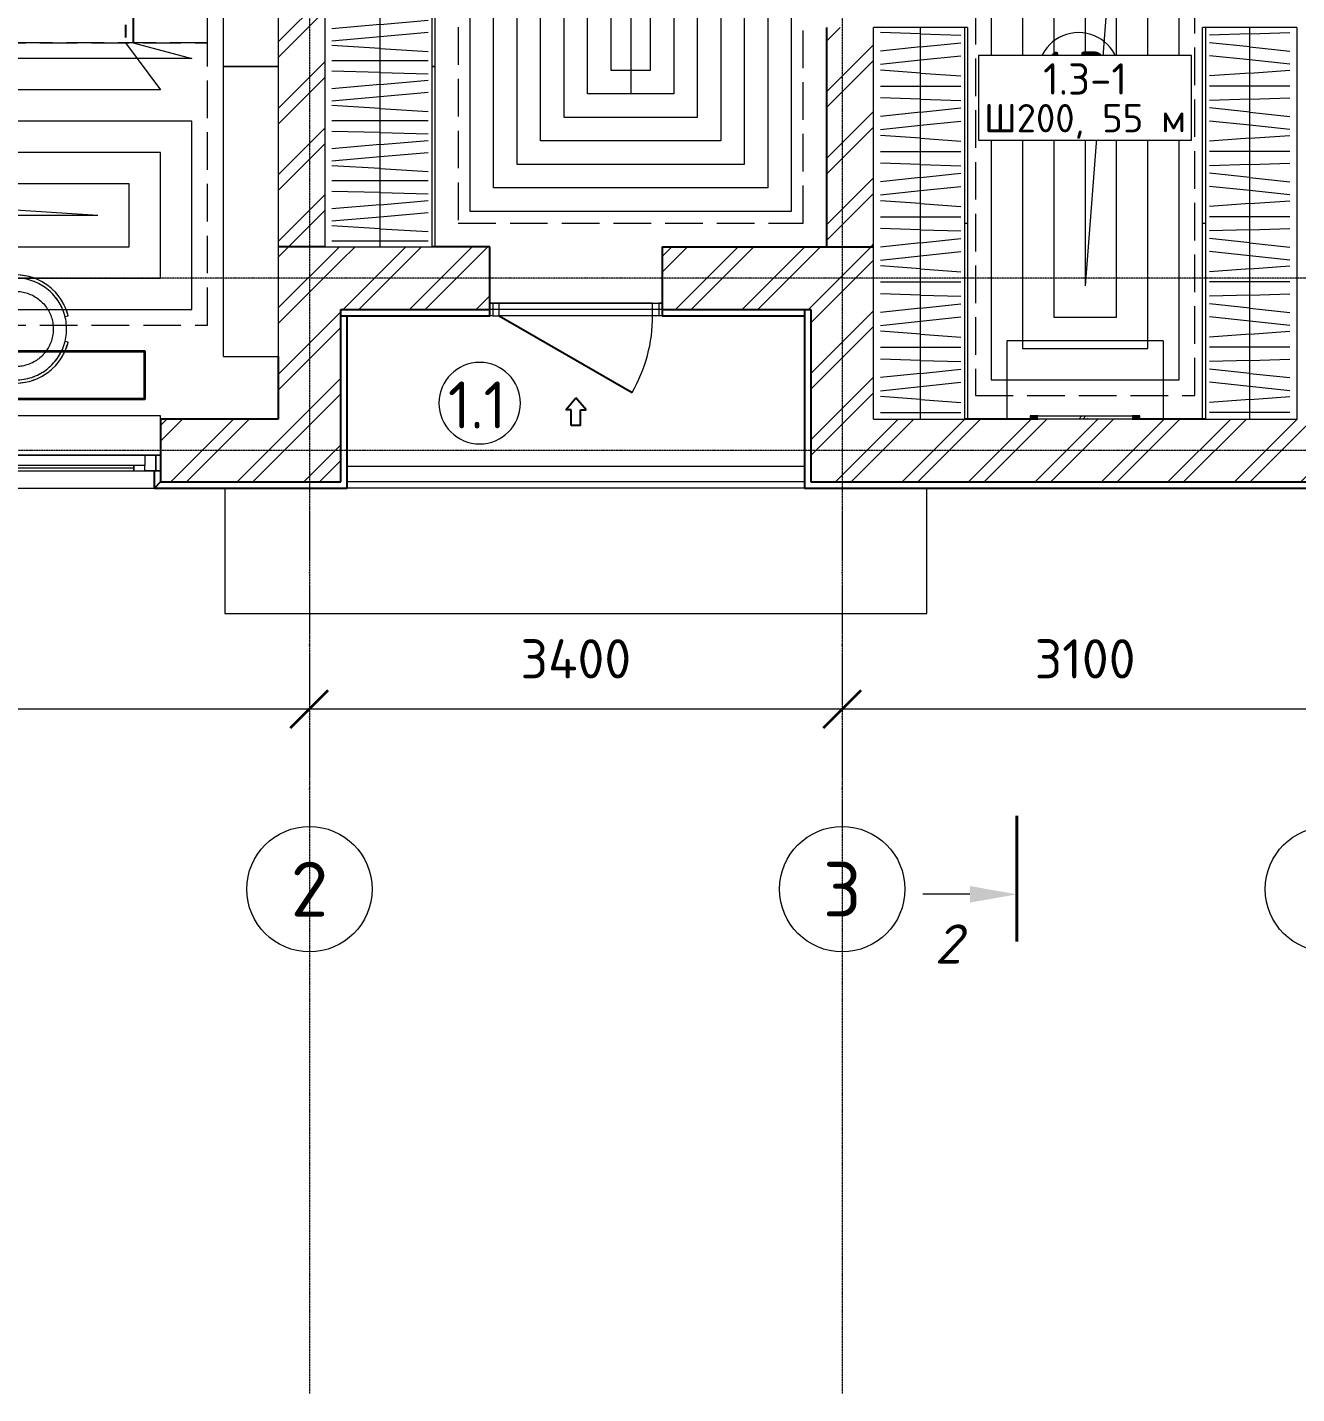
# Model space of a CAD drawing. Header units: millimetres. Extents: x -5016 to 22834, y -6019 to 18943.
# Drawn here: x 4299 to 12400, y -6019 to 2700 of the extents above; entities that cross this region are included whole.
import ezdxf
from ezdxf.enums import TextEntityAlignment as Align

# ---------------------------------------------------------------- set-up
doc = ezdxf.new("R2010")
doc.units = ezdxf.units.MM
for name, pattern in [('ОВ_ПУНКТ', [160, 80, -80]), ('ОВ_ШП', [460, 300, -80, 0, -80]), ('ОВ_ШТРИХ', [330, 240, -90]), ('Осевая 12-2-2', [16, 12, -2, 0, -2]), ('Пунктир 2-1_5', [3.5, 2, -1.5])]:
    doc.linetypes.add(name, pattern=pattern)
for name, color, linetype, lineweight in [('A-AREA-IDEN', 8, 'Continuous', 13), ('A-DETL-GENF', 9, 'Continuous', 13), ('A-DOOR', 8, 'Continuous', 13), ('A-FLOR', 9, 'Continuous', 13), ('A-GLAZ', 8, 'Continuous', 13), ('A-WALL', 8, 'Continuous', 13), ('A-WALL-PATT', 8, 'Continuous', 13), ('G-ANNO-SYMB', 8, 'Continuous', 13), ('I-FURN', 9, 'Continuous', 13), ('S-GRID', 8, 'Continuous', 13), ('АР_подложка', 8, 'Continuous', 13), ('ОВ_марки', 7, 'Continuous', 18), ('ОВ_приборы', 7, 'Continuous', 35), ('ОВ_размеры', 7, 'Continuous', 13), ('ОВ_Т11', 6, 'Continuous', 35), ('ОВ_Т21', 4, 'Continuous', 35), ('ОВ_ТП', 1, 'Continuous', 13)]:
    doc.layers.add(name, color=color, linetype=linetype, lineweight=lineweight)
doc.styles.add('GOST', font='isocpeur.ttf', dxfattribs={"width": 0.9})
doc.styles.add('GOST Common', font='GOST_Common.ttf', dxfattribs={"height": 300})
doc.styles.add('ISOCPEUR_I', font='isocpeui.ttf', dxfattribs={"height": 250})
pattern_1 = [(45, (0, 0), (-212.132, 212.132), []), (45, (0, 100), (-212.132, 212.132), [])]

# ---------------------------------------------------------------- blocks, each defined once
blk = doc.blocks.new('INT 18 Шкаф - INT 18 Шкаф-1563510-Этаж 1 - Планировка')
at = {"layer": 'A-DETL-GENF'}
for p, q in [((-1111.7, 307), (-1111.7, -307)), ((-1035, 0), (-1016.2, 307)), ((-985.3, 307), (-958.3, 0)), ((-881.7, 0), (-908.7, 307)), ((-805, 0), (-797.1, 307)), ((-728.3, 307), (-728.3, -307)), ((-651.7, 0), (-632.8, 307)), ((-602, 307), (-575, 0)), ((-498.3, 0), (-525.3, 307)), ((-421.7, 0), (-413.8, 307)), ((-345, 307), (-345, -307)), ((-268.3, 0), (-249.5, 307)), ((-218.7, 307), (-191.7, 0)), ((-115, 0), (-142, 307)), ((-38.3, 0), (-30.5, 307)), ((38.3, 307), (38.3, -307)), ((115, 0), (133.8, 307)), ((164.7, 307), (191.7, 0)), ((268.3, 0), (241.3, 307)), ((345, 0), (352.9, 307)), ((421.7, 307), (421.7, -307)), ((498.3, 0), (517.2, 307)), ((548, 307), (575, 0)), ((651.7, 0), (624.7, 307)), ((728.3, 0), (736.2, 307)), ((805, 307), (805, -307)), ((881.7, 0), (900.5, 307)), ((931.3, 307), (958.3, 0)), ((1035, 0), (1008, 307)), ((1111.7, 0), (1119.5, 307)), ((-1150, 0), (-766.7, 0)), ((-1035, 0), (-1053.8, -307)), ((-958.3, 0), (-931.3, -307)), ((-881.7, 0), (-854.7, -307)), ((-805, 0), (-812.9, -307)), ((-766.7, 0), (-383.3, 0)), ((-651.7, 0), (-670.5, -307)), ((-575, 0), (-548, -307)), ((-498.3, 0), (-471.3, -307)), ((-421.7, 0), (-429.5, -307)), ((-383.3, 0), (0, 0)), ((-268.3, 0), (-287.2, -307)), ((-191.7, 0), (-164.7, -307)), ((-115, 0), (-88, -307)), ((-38.3, 0), (-46.2, -307)), ((0, 0), (383.3, 0)), ((115, 0), (96.2, -307)), ((191.7, 0), (218.7, -307)), ((268.3, 0), (295.3, -307)), ((345, 0), (337.1, -307)), ((383.3, 0), (766.7, 0)), ((498.3, 0), (479.5, -307)), ((575, 0), (602, -307)), ((651.7, 0), (678.7, -307)), ((728.3, 0), (720.5, -307)), ((766.7, 0), (1150, 0)), ((881.7, 0), (862.8, -307)), ((958.3, 0), (985.3, -307)), ((1035, 0), (1062, -307)), ((1111.7, 0), (1103.8, -307))]:
    blk.add_line(p, q, dxfattribs=at)
at = {"layer": 'I-FURN'}
for p, q in [((-1150, 350), (1150, 350)), ((-1150, 350), (-1150, -330)), ((1150, -330), (1150, 350)), ((1150, -330), (-1150, -330)), ((-1148.5, -332), (-0.8, -332)), ((-1148.5, -332), (-1148.5, -350)), ((-0.8, -350), (-0.8, -332)), ((0.8, -332), (1148.5, -332)), ((0.8, -332), (0.8, -350)), ((1148.5, -350), (1148.5, -332)), ((-0.8, -350), (-1148.5, -350)), ((1148.5, -350), (0.8, -350))]:
    blk.add_line(p, q, dxfattribs=at)
blk = doc.blocks.new('INT 18 Шкаф - INT 18 Шкаф-1563600-Этаж 1 - Планировка')
at = {"layer": 'A-DETL-GENF'}
for p, q in [((-1208.3, 307), (-1208.3, -207)), ((-1125, 50), (-1106.2, 307)), ((-1068.7, 307), (-1041.7, 50)), ((-958.3, 50), (-985.3, 307)), ((-875, 50), (-867.1, 307)), ((-791.7, 307), (-791.7, -207)), ((-708.3, 50), (-689.5, 307)), ((-652, 307), (-625, 50)), ((-541.7, 50), (-568.7, 307)), ((-458.3, 50), (-450.5, 307)), ((-375, 307), (-375, -207)), ((-291.7, 50), (-272.8, 307)), ((-235.3, 307), (-208.3, 50)), ((-125, 50), (-152, 307)), ((-41.7, 50), (-33.8, 307)), ((41.7, 307), (41.7, -207)), ((125, 50), (143.8, 307)), ((181.3, 307), (208.3, 50)), ((291.7, 50), (264.7, 307)), ((375, 50), (382.9, 307)), ((458.3, 307), (458.3, -207)), ((541.7, 50), (560.5, 307)), ((598, 307), (625, 50)), ((708.3, 50), (681.3, 307)), ((791.7, 50), (799.5, 307)), ((875, 307), (875, -207)), ((958.3, 50), (977.2, 307)), ((1014.7, 307), (1041.7, 50)), ((1125, 50), (1098, 307)), ((1208.3, 50), (1216.2, 307)), ((-1250, 50), (-833.3, 50)), ((-1125, 50), (-1143.8, -207)), ((-1041.7, 50), (-1014.7, -207)), ((-958.3, 50), (-931.3, -207)), ((-875, 50), (-882.9, -207)), ((-833.3, 50), (-416.7, 50)), ((-708.3, 50), (-727.2, -207)), ((-625, 50), (-598, -207)), ((-541.7, 50), (-514.7, -207)), ((-458.3, 50), (-466.2, -207)), ((-416.7, 50), (0, 50)), ((-291.7, 50), (-310.5, -207)), ((-208.3, 50), (-181.3, -207)), ((-125, 50), (-98, -207)), ((-41.7, 50), (-49.5, -207)), ((0, 50), (416.7, 50)), ((125, 50), (106.2, -207)), ((208.3, 50), (235.3, -207)), ((291.7, 50), (318.7, -207)), ((375, 50), (367.1, -207)), ((416.7, 50), (833.3, 50)), ((541.7, 50), (522.8, -207)), ((625, 50), (652, -207)), ((708.3, 50), (735.3, -207)), ((791.7, 50), (783.8, -207)), ((833.3, 50), (1250, 50)), ((958.3, 50), (939.5, -207)), ((1041.7, 50), (1068.7, -207)), ((1125, 50), (1152, -207)), ((1208.3, 50), (1200.5, -207))]:
    blk.add_line(p, q, dxfattribs=at)
at = {"layer": 'I-FURN'}
for p, q in [((-1250, 350), (1250, 350)), ((-1250, 350), (-1250, -230)), ((1250, -230), (1250, 350)), ((1250, -230), (-1250, -230)), ((-1248.5, -232), (-0.8, -232)), ((-1248.5, -232), (-1248.5, -250)), ((-0.8, -250), (-1248.5, -250)), ((-0.8, -250), (-0.8, -232)), ((0.8, -232), (1248.5, -232)), ((0.8, -232), (0.8, -250)), ((1248.5, -250), (0.8, -250)), ((1248.5, -250), (1248.5, -232))]:
    blk.add_line(p, q, dxfattribs=at)
blk = doc.blocks.new('INT 18 Шкаф - INT 18 Шкаф-1563638-Этаж 1 - Планировка')
at = {"layer": 'A-DETL-GENF'}
for p, q in [((-1208.3, -307), (-1208.3, 207)), ((-1125, -50), (-1143.8, 207)), ((-1041.7, -50), (-1014.7, 207)), ((-958.3, -50), (-931.3, 207)), ((-875, -50), (-882.9, 207)), ((-791.7, -307), (-791.7, 207)), ((-708.3, -50), (-727.2, 207)), ((-625, -50), (-598, 207)), ((-541.7, -50), (-514.7, 207)), ((-458.3, -50), (-466.2, 207)), ((-375, -307), (-375, 207)), ((-291.7, -50), (-310.5, 207)), ((-208.3, -50), (-181.3, 207)), ((-125, -50), (-98, 207)), ((-41.7, -50), (-49.5, 207)), ((41.7, -307), (41.7, 207)), ((125, -50), (106.2, 207)), ((208.3, -50), (235.3, 207)), ((291.7, -50), (318.7, 207)), ((375, -50), (367.1, 207)), ((458.3, -307), (458.3, 207)), ((541.7, -50), (522.8, 207)), ((625, -50), (652, 207)), ((708.3, -50), (735.3, 207)), ((791.7, -50), (783.8, 207)), ((875, -307), (875, 207)), ((958.3, -50), (939.5, 207)), ((1041.7, -50), (1068.7, 207)), ((1125, -50), (1152, 207)), ((1208.3, -50), (1200.5, 207)), ((-1250, -50), (-833.3, -50)), ((-1125, -50), (-1106.2, -307)), ((-1068.7, -307), (-1041.7, -50)), ((-958.3, -50), (-985.3, -307)), ((-875, -50), (-867.1, -307)), ((-833.3, -50), (-416.7, -50)), ((-708.3, -50), (-689.5, -307)), ((-652, -307), (-625, -50)), ((-541.7, -50), (-568.7, -307)), ((-458.3, -50), (-450.5, -307)), ((-416.7, -50), (0, -50)), ((-291.7, -50), (-272.8, -307)), ((-235.3, -307), (-208.3, -50)), ((-125, -50), (-152, -307)), ((-41.7, -50), (-33.8, -307)), ((0, -50), (416.7, -50)), ((125, -50), (143.8, -307)), ((181.3, -307), (208.3, -50)), ((291.7, -50), (264.7, -307)), ((375, -50), (382.9, -307)), ((416.7, -50), (833.3, -50)), ((541.7, -50), (560.5, -307)), ((598, -307), (625, -50)), ((708.3, -50), (681.3, -307)), ((791.7, -50), (799.5, -307)), ((833.3, -50), (1250, -50)), ((958.3, -50), (977.2, -307)), ((1014.7, -307), (1041.7, -50)), ((1125, -50), (1098, -307)), ((1208.3, -50), (1216.2, -307))]:
    blk.add_line(p, q, dxfattribs=at)
at = {"layer": 'I-FURN'}
for p, q in [((-1250, 230), (-1250, -350)), ((-1250, 230), (1250, 230)), ((-1248.5, 250), (-0.8, 250)), ((-1248.5, 250), (-1248.5, 232)), ((-0.8, 232), (-1248.5, 232)), ((-0.8, 232), (-0.8, 250)), ((0.8, 250), (1248.5, 250)), ((0.8, 250), (0.8, 232)), ((1248.5, 232), (0.8, 232)), ((1248.5, 232), (1248.5, 250)), ((1250, -350), (1250, 230)), ((1250, -350), (-1250, -350))]:
    blk.add_line(p, q, dxfattribs=at)
blk = doc.blocks.new('INT 19 Дверь входная одностворчатая с остеклением - 1100 х 2480 ОС-Сверху 2-1581826-Этаж 1 - Планировка')
at = {"layer": 'A-DOOR', "lineweight": 25}
for p, q in [((-30, 940), (-30, 841.6)), ((-30, 940), (0, 940)), ((0, 940), (30, 940)), ((30, 940), (30, 841.6)), ((-65, 841.6), (0, 764.1)), ((-30, 841.6), (-65, 841.6)), ((65, 841.6), (0, 764.1)), ((30, 841.6), (65, 841.6)), ((490, 240), (-358.7, 730))]:
    blk.add_line(p, q, dxfattribs=at)
at = {"layer": 'A-DOOR'}
for p, q in [((-550, 240), (-530, 240)), ((-550, 240), (-550, 160)), ((-530, 160), (-530, 240)), ((-530, 240), (-490, 240)), ((-530, 160), (-530, 240)), ((-490, 240), (490, 240)), ((-490, 240), (-490, 160)), ((530, 240), (490, 240)), ((490, 240), (490, 160)), ((530, 240), (550, 240)), ((530, 160), (530, 240)), ((530, 160), (530, 240)), ((550, 240), (550, 160)), ((-550, 160), (-530, 160)), ((-490, 160), (-530, 160)), ((-490, 160), (490, 160)), ((490, 160), (530, 160)), ((530, 160), (550, 160))]:
    blk.add_line(p, q, dxfattribs=at)
blk.add_arc((490, 240), 980, 150, 180, dxfattribs=at)
blk = doc.blocks.new('INT 20 Окно раздвижное 3ст - INT 20 Окно раздвижное 3ст 4200-3000 2-1568811-Этаж 1 - Планировка')
at = {"layer": 'A-GLAZ'}
for p, q in [((2060, 240), (-2060, 240)), ((-2100, 130), (-2000, 130)), ((-2070, 130), (-2100, 130)), ((-2070, 30), (-2070, 130)), ((-2000, 130), (-2070, 130)), ((-2070, 130), (-2070, 30)), ((-2000, 130), (-2070, 130)), ((-2070, 130), (-2070, 30)), ((-1930, 130), (-2000, 130)), ((-2000, 130), (-2000, 96.7)), ((-2000, 96.7), (-1930, 96.7)), ((-2000, 30), (-2000, 96.7)), ((-1930, 96.7), (-1930, 130)), ((-690, 130), (-1930, 130)), ((-1930, 130), (-1930, 96.7)), ((-1930, 113.3), (-690, 113.3)), ((-1930, 96.7), (-690, 96.7)), ((-620, 130), (-690, 130)), ((-690, 130), (-690, 96.7)), ((-690, 96.7), (-690, 130)), ((-620, 96.7), (-690, 96.7)), ((-690, 96.7), (-690, 63.3)), ((-690, 96.7), (-620, 96.7)), ((-620, 96.7), (-620, 130)), ((-620, 130), (2100, 130)), ((2070, 130), (-620, 130)), ((-620, 63.3), (-620, 96.7)), ((620, 96.7), (-620, 96.7)), ((-620, 96.7), (-620, 63.3)), ((690, 96.7), (620, 96.7)), ((620, 96.7), (620, 63.3)), ((620, 63.3), (620, 96.7)), ((690, 63.3), (690, 96.7)), ((2000, 130), (2000, 63.3)), ((2070, 130), (2000, 130)), ((2100, 130), (2070, 130)), ((2070, 130), (2070, 30)), ((2070, 30), (2070, 130)), ((2070, 30), (2070, 130)), ((-2100, 30), (-2070, 30)), ((620, 30), (-2100, 30)), ((-2070, 30), (620, 30)), ((-2070, 30), (-2000, 30)), ((-690, 63.3), (-620, 63.3)), ((-620, 80), (620, 80)), ((-620, 63.3), (620, 63.3)), ((620, 63.3), (690, 63.3)), ((690, 63.3), (620, 63.3)), ((620, 63.3), (620, 30)), ((620, 30), (690, 30)), ((690, 30), (690, 63.3)), ((1930, 63.3), (690, 63.3)), ((690, 63.3), (690, 30)), ((690, 46.7), (1930, 46.7)), ((690, 30), (1930, 30)), ((2000, 63.3), (1930, 63.3)), ((1930, 63.3), (1930, 30)), ((1930, 30), (1930, 63.3)), ((1930, 30), (2000, 30)), ((2000, 30), (2000, 63.3)), ((2100, 30), (2000, 30)), ((2000, 30), (2070, 30)), ((2000, 30), (2070, 30)), ((2070, 30), (2100, 30)), ((-2100, -200), (-2100, -220)), ((-2100, -220), (2100, -220)), ((1250, -240), (1280, -210)), ((1250, -240), (1280, -270)), ((1250, -240), (1370, -240)), ((2100, -220), (2100, -200))]:
    blk.add_line(p, q, dxfattribs=at)
blk = doc.blocks.new('INT 20 Откосы окон снаружи Прямоугольник - INT 20 Откосы окон снаружи Прямоугольник-1566572-Этаж 1 - Планировка')
at = {"layer": 'A-WALL', "lineweight": 25}
for p, q in [((-2076.7, 30), (-2076.7, -80)), ((2043.3, -80), (2043.3, 30))]:
    blk.add_line(p, q, dxfattribs=at)
blk = doc.blocks.new('Кресло 07 - Кресло 07-V12-Этаж 1 - Планировка')
at = {"layer": 'I-FURN'}
for p, q in [((-84.9, 373.1), (-104.3, 368.1)), ((-104.3, 368.1), (-103.8, 366.3)), ((-104.2, 367.6), (-103.8, 366.3)), ((-80, 353.7), (-84.9, 373.1)), ((-80, 353.7), (-84.9, 373.1)), ((84.9, 373.1), (80, 353.7)), ((84.9, 373.1), (80, 353.7)), ((104.3, 368.1), (84.9, 373.1)), ((103.8, 366.3), (104.3, 368.1)), ((103.8, 366.3), (104.2, 367.6)), ((-345, 38.7), (-345, -249.3)), ((-325, 38.7), (-325, -249.3)), ((-240, -249.3), (-240, 38.7)), ((240, 38.7), (240, -249.3)), ((325, -249.3), (325, 38.7)), ((345, -249.3), (345, 38.7)), ((-345, -249.3), (-325, -249.3)), ((325, -249.3), (345, -249.3)), ((-298, -276.3), (-267, -276.3)), ((-210, -276.3), (210, -276.3)), ((267, -276.3), (298, -276.3))]:
    blk.add_line(p, q, dxfattribs=at)
at = {"layer": 'I-FURN', "flags": 128}
for points in [[(325, 38.7), (324.7, 51.7), (324, 64.7), (322.7, 77.6), (320.8, 90.5), (318.5, 103.3), (315.7, 115.9), (312.3, 128.5), (308.5, 140.9), (304.2, 153.2), (299.3, 165.2), (294, 177.1), (288.3, 188.8), (282, 200.2), (275.4, 211.3), (268.2, 222.2), (260.7, 232.8), (252.7, 243), (244.3, 253), (235.6, 262.6), (226.4, 271.8), (216.9, 280.7), (207.1, 289.2), (196.9, 297.3), (186.4, 304.9), (175.6, 312.2), (164.5, 319), (153.2, 325.3), (141.6, 331.2), (129.8, 336.6), (117.8, 341.6), (105.6, 346.1), (93.2, 350), (80.7, 353.5), (68, 356.5), (55.2, 359), (42.4, 360.9), (29.5, 362.3), (16.5, 363.3), (3.5, 363.7), (-9.5, 363.5), (-22.5, 362.9), (-35.4, 361.7), (-48.3, 360.1), (-61.1, 357.9), (-73.8, 355.2), (-86.4, 352), (-98.9, 348.3), (-111.2, 344.1), (-123.3, 339.4), (-135.2, 334.2), (-147, 328.6), (-158.4, 322.5), (-169.7, 315.9), (-180.6, 308.9), (-191.3, 301.4), (-201.6, 293.6), (-211.6, 285.3), (-221.3, 276.7), (-230.7, 267.6), (-239.7, 258.2), (-248.2, 248.5), (-256.4, 238.4), (-264.2, 227.9), (-271.6, 217.2), (-278.5, 206.2), (-285, 195), (-291, 183.4), (-296.5, 171.7), (-301.6, 159.7), (-306.2, 147.6), (-310.3, 135.2), (-313.9, 122.7), (-317.1, 110.1), (-319.7, 97.4), (-321.7, 84.5), (-323.3, 71.6), (-324.4, 58.7), (-324.9, 45.7), (-325, 38.7)], [(-84.9, 373.1), (-94.6, 370.5), (-104.2, 367.6)], [(104.2, 367.6), (94.6, 370.5), (84.9, 373.1)], [(-240, 38.7), (-239.8, 48.3), (-239.2, 57.9), (-238.3, 67.4), (-236.9, 76.9), (-235.2, 86.4), (-233.1, 95.7), (-230.7, 105), (-227.8, 114.2), (-224.6, 123.2), (-221.1, 132.1), (-217.1, 140.9), (-212.9, 149.5), (-208.3, 157.9), (-203.3, 166.2), (-198.1, 174.2), (-192.5, 182), (-186.6, 189.6), (-180.4, 196.9), (-174, 204), (-167.2, 210.8), (-160.2, 217.4), (-152.9, 223.7), (-145.4, 229.6), (-137.6, 235.3), (-129.7, 240.6), (-121.5, 245.7), (-113.1, 250.4), (-104.6, 254.7), (-95.8, 258.7), (-87, 262.4), (-78, 265.7), (-68.8, 268.6), (-59.6, 271.2), (-50.2, 273.4), (-40.8, 275.2), (-31.3, 276.6), (-21.8, 277.7), (-12.2, 278.4), (-2.6, 278.7), (7, 278.6), (16.6, 278.1), (26.2, 277.3), (35.7, 276), (45.1, 274.4), (54.5, 272.4), (63.8, 270), (73, 267.3), (82.1, 264.2), (91.1, 260.7), (99.9, 256.9), (108.5, 252.7), (117, 248.2), (125.3, 243.4), (133.4, 238.2), (141.2, 232.7), (148.9, 226.9), (156.3, 220.8), (163.5, 214.4), (170.4, 207.7), (177, 200.8), (183.3, 193.6), (189.4, 186.1), (195.1, 178.4), (200.5, 170.5), (205.7, 162.4), (210.4, 154.1), (214.9, 145.6), (219, 136.9), (222.7, 128.1), (226.1, 119.1), (229.2, 110), (231.8, 100.8), (234.1, 91.4), (236.1, 82), (237.6, 72.6), (238.8, 63), (239.5, 53.5), (239.9, 43.9), (240, 38.7)], [(-325, -249.3), (-325, -250.4), (-324.9, -251.5), (-324.8, -252.5), (-324.7, -253.6), (-324.5, -254.7), (-324.2, -255.7), (-323.9, -256.8), (-323.6, -257.8), (-323.3, -258.8), (-322.9, -259.8), (-322.4, -260.8), (-321.9, -261.8), (-321.4, -262.7), (-320.9, -263.7), (-320.3, -264.6), (-319.7, -265.4), (-319, -266.3), (-318.3, -267.1), (-317.6, -267.9), (-316.8, -268.7), (-316, -269.4), (-315.2, -270.1), (-314.4, -270.8), (-313.5, -271.4), (-312.6, -272), (-311.7, -272.6), (-310.7, -273.1), (-309.8, -273.6), (-308.8, -274.1), (-307.8, -274.5), (-306.8, -274.9), (-305.7, -275.2), (-304.7, -275.5), (-303.6, -275.7), (-302.6, -275.9), (-301.5, -276.1), (-300.4, -276.2), (-299.4, -276.3), (-298.3, -276.3), (-298, -276.3)], [(-267, -276.3), (-265.9, -276.3), (-264.8, -276.2), (-263.8, -276.1), (-262.7, -276), (-261.6, -275.8), (-260.6, -275.5), (-259.5, -275.3), (-258.5, -274.9), (-257.5, -274.6), (-256.5, -274.2), (-255.5, -273.7), (-254.5, -273.3), (-253.6, -272.7), (-252.7, -272.2), (-251.8, -271.6), (-250.9, -271), (-250, -270.3), (-249.2, -269.6), (-248.4, -268.9), (-247.6, -268.1), (-246.9, -267.3), (-246.2, -266.5), (-245.5, -265.7), (-244.9, -264.8), (-244.3, -263.9), (-243.7, -263), (-243.2, -262), (-242.7, -261.1), (-242.2, -260.1), (-241.8, -259.1), (-241.5, -258.1), (-241.1, -257.1), (-240.8, -256), (-240.6, -255), (-240.4, -253.9), (-240.2, -252.8), (-240.1, -251.8), (-240, -250.7), (-240, -249.6), (-240, -249.3)], [(-240, -246.3), (-240, -247.5), (-239.9, -248.7), (-239.8, -249.9), (-239.6, -251.1), (-239.4, -252.3), (-239.1, -253.4), (-238.8, -254.6), (-238.5, -255.8), (-238.1, -256.9), (-237.6, -258), (-237.1, -259.1), (-236.6, -260.2), (-236, -261.2), (-235.4, -262.3), (-234.8, -263.3), (-234.1, -264.2), (-233.3, -265.2), (-232.6, -266.1), (-231.7, -267), (-230.9, -267.8), (-230, -268.7), (-229.1, -269.4), (-228.2, -270.2), (-227.2, -270.9), (-226.2, -271.6), (-225.2, -272.2), (-224.1, -272.8), (-223.1, -273.3), (-222, -273.8), (-220.9, -274.3), (-219.7, -274.7), (-218.6, -275.1), (-217.4, -275.4), (-216.3, -275.7), (-215.1, -275.9), (-213.9, -276.1), (-212.7, -276.2), (-211.5, -276.3), (-210.3, -276.3), (-210, -276.3)], [(-240, -246.3), (-240, -247.5), (-239.9, -248.7), (-239.8, -249.9), (-239.6, -251.1), (-239.4, -252.3), (-239.1, -253.4), (-238.8, -254.6), (-238.5, -255.8), (-238.1, -256.9), (-237.6, -258), (-237.1, -259.1), (-236.6, -260.2)], [(210, -276.3), (211.2, -276.3), (212.4, -276.2), (213.6, -276.1), (214.8, -275.9), (216, -275.7), (217.1, -275.5), (218.3, -275.1), (219.4, -274.8), (220.6, -274.4), (221.7, -273.9), (222.8, -273.5), (223.9, -272.9), (224.9, -272.4), (225.9, -271.7), (226.9, -271.1), (227.9, -270.4), (228.9, -269.6), (229.8, -268.9), (230.7, -268.1), (231.5, -267.2), (232.3, -266.3), (233.1, -265.4), (233.9, -264.5), (234.6, -263.5), (235.2, -262.5), (235.9, -261.5), (236.5, -260.5), (237, -259.4), (237.5, -258.3), (238, -257.2), (238.4, -256.1), (238.7, -254.9), (239.1, -253.8), (239.3, -252.6), (239.6, -251.4), (239.7, -250.2), (239.9, -249), (240, -247.8), (240, -246.6)], [(236.5, -260.5), (237, -259.4), (237.5, -258.3), (238, -257.2), (238.4, -256.1), (238.7, -254.9), (239.1, -253.8), (239.3, -252.6), (239.6, -251.4), (239.7, -250.2), (239.9, -249), (240, -247.8), (240, -246.6)], [(240, -249.3), (240, -250.4), (240.1, -251.5), (240.2, -252.5), (240.3, -253.6), (240.5, -254.7), (240.8, -255.7), (241.1, -256.8), (241.4, -257.8), (241.7, -258.8), (242.1, -259.8), (242.6, -260.8), (243.1, -261.8), (243.6, -262.7), (244.1, -263.7), (244.7, -264.6), (245.3, -265.4), (246, -266.3), (246.7, -267.1), (247.4, -267.9), (248.2, -268.7), (249, -269.4), (249.8, -270.1), (250.6, -270.8), (251.5, -271.4), (252.4, -272), (253.3, -272.6), (254.3, -273.1), (255.2, -273.6), (256.2, -274.1), (257.2, -274.5), (258.2, -274.9), (259.3, -275.2), (260.3, -275.5), (261.4, -275.7), (262.4, -275.9), (263.5, -276.1), (264.6, -276.2), (265.6, -276.3), (266.7, -276.3), (267, -276.3)], [(298, -276.3), (299.1, -276.3), (300.2, -276.2), (301.2, -276.1), (302.3, -276), (303.4, -275.8), (304.4, -275.5), (305.5, -275.3), (306.5, -274.9), (307.5, -274.6), (308.5, -274.2), (309.5, -273.7), (310.5, -273.3), (311.4, -272.7), (312.3, -272.2), (313.2, -271.6), (314.1, -271), (315, -270.3), (315.8, -269.6), (316.6, -268.9), (317.4, -268.1), (318.1, -267.3), (318.8, -266.5), (319.5, -265.7), (320.1, -264.8), (320.7, -263.9), (321.3, -263), (321.8, -262), (322.3, -261.1), (322.8, -260.1), (323.2, -259.1), (323.5, -258.1), (323.9, -257.1), (324.2, -256), (324.4, -255), (324.6, -253.9), (324.8, -252.8), (324.9, -251.8), (325, -250.7), (325, -249.6), (325, -249.3)], [(-235.4, -262.3), (-234.8, -263.3), (-234.1, -264.2), (-233.3, -265.2), (-232.6, -266.1), (-231.7, -267), (-230.9, -267.8), (-230, -268.7), (-229.1, -269.4), (-228.2, -270.2), (-227.2, -270.9), (-226.2, -271.6)], [(-224.1, -272.8), (-223.1, -273.3), (-222, -273.8), (-220.9, -274.3), (-219.7, -274.7), (-218.6, -275.1), (-217.4, -275.4), (-216.3, -275.7), (-215.1, -275.9), (-213.9, -276.1), (-212.7, -276.2), (-211.5, -276.3), (-210.3, -276.3), (-210, -276.3)], [(210, -276.3), (211.2, -276.3), (212.4, -276.2), (213.6, -276.1), (214.8, -275.9), (216, -275.7), (217.1, -275.5), (218.3, -275.1), (219.4, -274.8), (220.6, -274.4), (221.7, -273.9), (222.8, -273.5), (223.9, -272.9)], [(225.9, -271.7), (226.9, -271.1), (227.9, -270.4), (228.9, -269.6), (229.8, -268.9), (230.7, -268.1), (231.5, -267.2), (232.3, -266.3), (233.1, -265.4), (233.9, -264.5), (234.6, -263.5), (235.2, -262.5)]]:
    blk.add_lwpolyline(points, dxfattribs=at)
at = {"layer": 'I-FURN'}
for radius, start, end in [(345, 104.25003, 180), (345, 107.57339, 111.6148), (345, 107.57339, 111.6148), (325, 104.25003, 105.43432), (325, 74.07552, 75.74997), (345, 360, 75.74997), (345, 68.3852, 72.42661), (345, 68.3852, 72.42661), (345, 137.63384, 143.71412), (345, 137.63384, 143.71412), (325, 136.0539, 138.13309), (345, 127.04082, 132.9627), (345, 127.04082, 132.9627), (325, 124.97869, 127.99461), (325, 126.5073, 127.10867), (325, 126.5073, 127.10867), (345, 116.44691, 122.27233), (345, 116.44691, 122.27233), (325, 114.11021, 116.55765), (325, 63.76935, 65.79254), (345, 57.72767, 63.55309), (345, 57.72767, 63.55309), (325, 52.34608, 54.97251), (325, 52.89133, 53.31634), (345, 47.0373, 52.95918), (345, 47.0373, 52.95918), (325, 41.86691, 43.9461), (345, 36.28588, 42.36616), (345, 36.28588, 42.36616), (345, 148.22614, 154.5999), (345, 148.22614, 154.5999), (325, 147.02117, 148.94127), (325, 147.9536, 148.2673), (325, 137.39591, 137.68845), (325, 137.39591, 137.68845), (325, 42.31155, 42.60409), (325, 42.31155, 42.60409), (325, 31.05873, 32.97883), (325, 31.7327, 32.0464), (325, 31.7327, 32.0237), (345, 25.4001, 31.77386), (345, 25.4001, 31.77386), (345, 169.40912, 180), (345, 169.40912, 180), (345, 158.81787, 165.88884), (345, 158.81787, 165.88884), (325, 169.17858, 169.80655), (325, 157.96905, 160.35688), (325, 158.50626, 158.84542), (325, 19.64312, 22.03095), (325, 21.15458, 21.49374), (325, 21.15458, 21.49374), (325, 10.19345, 10.82142), (345, 14.11116, 21.18213), (345, 14.11116, 21.18213), (345, 360, 10.59088), (345, 360, 10.59088)]:
    blk.add_arc((0, 38.7), radius, start, end, dxfattribs=at)
blk = doc.blocks.new('INT 18 Шкаф - INT 18 Шкаф-1563750-Этаж 1 - Планировка')
at = {"layer": 'I-FURN'}
for p, q in [((-925, 350), (925, 350)), ((-925, 350), (-925, 2)), ((925, 2), (925, 350)), ((925, 2), (-925, 2))]:
    blk.add_line(p, q, dxfattribs=at)
blk = doc.blocks.new('INT Банкетка - INT Банкетка-1566449-Этаж 1 - Планировка')
at = {"layer": 'I-FURN'}
for p, q in [((-500, 245), (-500, -245)), ((500, -245), (500, 245)), ((-495, -250), (495, -250))]:
    blk.add_line(p, q, dxfattribs=at)
at = {"layer": 'I-FURN', "flags": 128}
for points in [[(-495, 250), (-495.2, 250), (-495.4, 250), (-495.6, 250), (-495.8, 249.9), (-496, 249.9), (-496.2, 249.9), (-496.4, 249.8), (-496.6, 249.7), (-496.8, 249.7), (-496.9, 249.6), (-497.1, 249.5), (-497.3, 249.4), (-497.5, 249.3), (-497.7, 249.2), (-497.8, 249.1), (-498, 249), (-498.1, 248.9), (-498.3, 248.8), (-498.4, 248.6), (-498.6, 248.5), (-498.7, 248.3), (-498.9, 248.2), (-499, 248), (-499.1, 247.9), (-499.2, 247.7), (-499.3, 247.5), (-499.4, 247.4), (-499.5, 247.2), (-499.6, 247), (-499.7, 246.8), (-499.7, 246.6), (-499.8, 246.4), (-499.8, 246.2), (-499.9, 246), (-499.9, 245.8), (-500, 245.7), (-500, 245.5), (-500, 245.3), (-500, 245.1), (-500, 245)], [(-499.1, 247.9), (-499.2, 247.7), (-499.3, 247.5), (-499.4, 247.4), (-499.5, 247.2), (-499.6, 247), (-499.7, 246.8), (-499.7, 246.6), (-499.8, 246.4), (-499.8, 246.2), (-499.9, 246), (-499.9, 245.8), (-500, 245.7), (-500, 245.5), (-500, 245.3), (-500, 245.1)], [(-495, 250), (-495.2, 250), (-495.4, 250), (-495.6, 250), (-495.8, 249.9), (-496, 249.9), (-496.2, 249.9), (-496.4, 249.8), (-496.6, 249.7), (-496.8, 249.7), (-496.9, 249.6), (-497.1, 249.5), (-497.3, 249.4), (-497.5, 249.3), (-497.7, 249.2), (-497.8, 249.1)], [(497.9, 249.1), (497.7, 249.2), (497.5, 249.3), (497.4, 249.4), (497.2, 249.5), (497, 249.6), (496.8, 249.7), (496.6, 249.7), (496.4, 249.8), (496.2, 249.8), (496, 249.9), (495.8, 249.9), (495.7, 250), (495.5, 250), (495.3, 250), (495.1, 250)], [(500, 245), (500, 245.2), (500, 245.4), (500, 245.6), (499.9, 245.8), (499.9, 246), (499.9, 246.2), (499.8, 246.4), (499.7, 246.6), (499.7, 246.8), (499.6, 246.9), (499.5, 247.1), (499.4, 247.3), (499.3, 247.5), (499.2, 247.7), (499.1, 247.8), (499, 248), (498.9, 248.1), (498.8, 248.3), (498.6, 248.4), (498.5, 248.6), (498.3, 248.7), (498.2, 248.9), (498, 249), (497.9, 249.1), (497.7, 249.2), (497.5, 249.3), (497.4, 249.4), (497.2, 249.5), (497, 249.6), (496.8, 249.7), (496.6, 249.7), (496.4, 249.8), (496.2, 249.8), (496, 249.9), (495.8, 249.9), (495.7, 250), (495.5, 250), (495.3, 250), (495.1, 250)], [(500, 245), (500, 245.2), (500, 245.4), (500, 245.6), (499.9, 245.8), (499.9, 246), (499.9, 246.2), (499.8, 246.4), (499.7, 246.6), (499.7, 246.8), (499.6, 246.9), (499.5, 247.1), (499.4, 247.3), (499.3, 247.5), (499.2, 247.7), (499.1, 247.8)], [(-500, -245), (-500, -245.2), (-500, -245.4), (-500, -245.6), (-499.9, -245.8), (-499.9, -246), (-499.9, -246.2), (-499.8, -246.4), (-499.7, -246.6), (-499.7, -246.8), (-499.6, -246.9), (-499.5, -247.1), (-499.4, -247.3), (-499.3, -247.5), (-499.2, -247.7), (-499.1, -247.8)], [(-500, -245), (-500, -245.2), (-500, -245.4), (-500, -245.6), (-499.9, -245.8), (-499.9, -246), (-499.9, -246.2), (-499.8, -246.4), (-499.7, -246.6), (-499.7, -246.8), (-499.6, -246.9), (-499.5, -247.1), (-499.4, -247.3), (-499.3, -247.5), (-499.2, -247.7), (-499.1, -247.8), (-499, -248), (-498.9, -248.1), (-498.8, -248.3), (-498.6, -248.4), (-498.5, -248.6), (-498.3, -248.7), (-498.2, -248.9), (-498, -249), (-497.9, -249.1), (-497.7, -249.2), (-497.5, -249.3), (-497.4, -249.4), (-497.2, -249.5), (-497, -249.6), (-496.8, -249.7), (-496.6, -249.7), (-496.4, -249.8), (-496.2, -249.8), (-496, -249.9), (-495.8, -249.9), (-495.7, -250), (-495.5, -250), (-495.3, -250), (-495.1, -250), (-495, -250)], [(-497.9, -249.1), (-497.7, -249.2), (-497.5, -249.3), (-497.4, -249.4), (-497.2, -249.5), (-497, -249.6), (-496.8, -249.7), (-496.6, -249.7), (-496.4, -249.8), (-496.2, -249.8), (-496, -249.9), (-495.8, -249.9), (-495.7, -250), (-495.5, -250), (-495.3, -250), (-495.1, -250)], [(495, -250), (495.2, -250), (495.4, -250), (495.6, -250), (495.8, -249.9), (496, -249.9), (496.2, -249.9), (496.4, -249.8), (496.6, -249.7), (496.8, -249.7), (496.9, -249.6), (497.1, -249.5), (497.3, -249.4), (497.5, -249.3), (497.7, -249.2), (497.8, -249.1), (498, -249), (498.1, -248.9), (498.3, -248.8), (498.4, -248.6), (498.6, -248.5), (498.7, -248.3), (498.9, -248.2), (499, -248), (499.1, -247.9), (499.2, -247.7), (499.3, -247.5), (499.4, -247.4), (499.5, -247.2), (499.6, -247), (499.7, -246.8), (499.7, -246.6), (499.8, -246.4), (499.8, -246.2), (499.9, -246), (499.9, -245.8), (500, -245.7), (500, -245.5), (500, -245.3), (500, -245.1), (500, -245)], [(495, -250), (495.2, -250), (495.4, -250), (495.6, -250), (495.8, -249.9), (496, -249.9), (496.2, -249.9), (496.4, -249.8), (496.6, -249.7), (496.8, -249.7), (496.9, -249.6), (497.1, -249.5), (497.3, -249.4), (497.5, -249.3), (497.7, -249.2), (497.8, -249.1)], [(499.1, -247.9), (499.2, -247.7), (499.3, -247.5), (499.4, -247.4), (499.5, -247.2), (499.6, -247), (499.7, -246.8), (499.7, -246.6), (499.8, -246.4), (499.8, -246.2), (499.9, -246), (499.9, -245.8), (500, -245.7), (500, -245.5), (500, -245.3), (500, -245.1)]]:
    blk.add_lwpolyline(points, dxfattribs=at)
blk = doc.blocks.new('FP_14-Этаж 1 - Планировка')
at = {"layer": 'I-FURN', "true_color": 0xf4f4f4}
blk.add_hatch(color=7, dxfattribs=at).paths.add_polyline_path([(-335.4, 0), (-350, 0), (-350, -20), (-300, -20), (-300, 0), (-325, 0)])
blk = doc.blocks.new('FP_15-Этаж 1 - Планировка')
at = {"layer": 'I-FURN', "true_color": 0xf4f4f4}
blk.add_hatch(color=7, dxfattribs=at).paths.add_polyline_path([(350, 0), (300, 0), (300, -20), (350, -20)])
blk = doc.blocks.new('FP_16-Этаж 1 - Планировка')
at = {"layer": 'I-FURN'}
blk.add_line((-350, 0), (-350, -20), dxfattribs=at)
blk = doc.blocks.new('FP_17-Этаж 1 - Планировка')
at = {"layer": 'I-FURN'}
blk.add_line((350, -20), (350, 0), dxfattribs=at)
blk = doc.blocks.new('INT 03 Зеркало - Зеркало-1566473-Этаж 1 - Планировка')
at = {"layer": 'I-FURN', "true_color": 0x808080}
h = blk.add_hatch(dxfattribs=at)
h.set_pattern_fill('FP_2', color=8, style=0, pattern_type=2)
h.set_pattern_definition([(225, (551.7, -90), (-630, -6e-14), [61.16, -829.8]), (225, (567.4, -49.8), (-630, -6e-14), [180, -710.96]), (225, (525.2, -63.5), (-630, -6e-14), [61.16, -829.8]), (225, (341.7, -187.8), (-630, -6e-14), [61.16, -829.8]), (225, (378.6, -126.4), (-630, -6e-14), [210, -680.96]), (225, (351.5, -125), (-630, -6e-14), [112.5, -778.46]), (225, (176.7, -45), (-630, -6e-14), [124.8, -766.16]), (225, (164.44, -32.75), (-630, -6e-14), [204.13, -686.82]), (225, (118.04, -50.63), (-630, -6e-14), [79.34, -811.62]), (225, (551.7, -420), (-630, -6e-14), [61.16, -829.8]), (225, (550.54, -396.65), (-630, -6e-14), [156.2, -734.76]), (225, (561.5, -357.2), (-630, -6e-14), [112.5, -778.46]), (225, (316.9, -493), (-630, -6e-14), [61.16, -829.8]), (225, (359.2, -426.2), (-630, -6e-14), [217.65, -673.3]), (225, (299.95, -456.94), (-630, -6e-14), [74.67, -816.28]), (225, (131.7, -420), (-630, -6e-14), [112.5, -778.46]), (225, (168.6, -358.6), (-630, -6e-14), [210, -680.96]), (225, (118.04, -380.63), (-630, -6e-14), [79.34, -811.62])])
h.paths.add_polyline_path([(274.1, 0), (-300, 0), (-300, -20), (300, -20), (300, 0)])
at = {"layer": 'I-FURN'}
for p, q in [((-300, 0), (-350, 0)), ((-300, 0), (300, 0)), ((350, 0), (300, 0)), ((-350, -20), (-300, -20)), ((300, -20), (-300, -20)), ((300, -20), (350, -20))]:
    blk.add_line(p, q, dxfattribs=at)
for name in ['FP_14-Этаж 1 - Планировка', 'FP_16-Этаж 1 - Планировка', 'FP_15-Этаж 1 - Планировка', 'FP_17-Этаж 1 - Планировка']:
    blk.add_blockref(name, (0, 0), dxfattribs=at)
blk = doc.blocks.new('Разрез - Номер сзади-3578-Этаж 1 - Планировка')
at = {"layer": 'G-ANNO-SYMB'}
blk.add_hatch(color=256, dxfattribs=at).paths.add_polyline_path([(2.471, -3), (3, 0), (3.529, -3)])
at = {"layer": 'G-ANNO-SYMB', "lineweight": 40}
blk.add_line((0, 0), (8, 0), dxfattribs=at)
at = {"layer": 'G-ANNO-SYMB'}
blk.add_line((3, -3), (3, -6), dxfattribs=at)
blk = doc.blocks.new('INT Марка помещения - Номер помещения _ Площадь _ Имя-1615504-Этаж 1 - Планировка')
at = {"layer": 'A-AREA-IDEN'}
for start, end in [(360, 180), (180, 360)]:
    blk.add_arc((0, 0), 2.6, start, end, dxfattribs=at)
blk = doc.blocks.new('АР_План_1_этажа')
at = {"layer": 'A-WALL-PATT', "lineweight": 9}
h = blk.add_hatch(dxfattribs=at)
h.set_pattern_fill('FP_1', color=256, style=0, pattern_type=2)
h.set_pattern_definition(pattern_1)
h.paths.add_polyline_path([(11568.2, 5972.6), (11868.2, 5972.6), (11868.2, 7372.6), (11568.2, 7372.6)])
h.paths.add_polyline_path([(11680.5, 8272.6), (11868.2, 8272.6), (11868.2, 9572.6), (11568.2, 9572.6), (11568.2, 8272.6)])
h.paths.add_polyline_path([(11568.2, 10272.6), (11868.2, 10272.6), (11868.2, 10822.6), (11568.2, 10822.6)])
h.paths.add_polyline_path([(11868.2, 11122.6), (11868.2, 11322.6), (11568.2, 11322.6), (11568.2, 11122.6)])
h.paths.add_polyline_path([(11568.2, 12822.6), (11868.2, 12822.6), (11868.2, 18272.6), (11568.2, 18272.6), (11568.2, 12924.3)])
h = blk.add_hatch(dxfattribs=at)
h.set_pattern_fill('FP_1', color=256, style=0, pattern_type=2)
h.set_pattern_definition(pattern_1)
h.paths.add_polyline_path([(8068.2, 5972.6), (8368.2, 5972.6), (8368.2, 10822.6), (8068.2, 10822.6), (8068.2, 7122.6)])
h = blk.add_hatch(dxfattribs=at)
h.set_pattern_fill('FP_1', color=256, style=0, pattern_type=2)
h.set_pattern_definition(pattern_1)
h.paths.add_polyline_path([(8068.2, 4872.6), (8468.2, 4872.6), (8468.2, 5972.6), (8068.2, 5972.6), (8068.2, 5272.6)])
h = blk.add_hatch(dxfattribs=at)
h.set_pattern_fill('FP_1', color=256, style=0, pattern_type=2)
h.set_pattern_definition(pattern_1)
h.paths.add_polyline_path([(11428.2, 5572.6), (11868.2, 5572.6), (11868.2, 5972.6), (10518.2, 5972.6), (10518.2, 5572.6)])
h.paths.add_polyline_path([(9418.2, 5572.6), (9418.2, 5972.6), (8468.2, 5972.6), (8468.2, 5572.6), (9153.3, 5572.6)])
h = blk.add_hatch(dxfattribs=at)
h.set_pattern_fill('FP_1', color=256, style=0, pattern_type=2)
h.set_pattern_definition(pattern_1)
h.paths.add_polyline_path([(11868.2, 4472.6), (11868.2, 5572.6), (11468.2, 5572.6), (11468.2, 4472.6)])
h = blk.add_hatch(dxfattribs=at)
h.set_pattern_fill('FP_1', color=256, style=0, pattern_type=2)
h.set_pattern_definition(pattern_1)
h.paths.add_polyline_path([(8468.2, 4472.6), (8468.2, 4872.6), (7318.2, 4872.6), (7318.2, 4472.6), (7709.2, 4472.6)])
h.paths.add_polyline_path([(3118.2, 4472.6), (3118.2, 4872.6), (2368.2, 4872.6), (2368.2, 4472.6)])
h = blk.add_hatch(dxfattribs=at)
h.set_pattern_fill('FP_1', color=256, style=0, pattern_type=2)
h.set_pattern_definition(pattern_1)
h.paths.add_polyline_path([(14968.2, 4472.6), (14968.2, 4872.6), (11868.2, 4872.6), (11868.2, 4472.6), (14929.8, 4472.6)])
at = {"layer": 'A-FLOR'}
for p, q in [((9418.2, 5612.6), (10518.2, 5612.6)), ((10518.2, 5572.6), (9418.2, 5572.6)), ((7728.2, 4432.6), (7728.2, 3632.6)), ((12208.2, 3632.6), (12208.2, 4432.6)), ((7728.2, 3632.6), (12208.2, 3632.6))]:
    blk.add_line(p, q, dxfattribs=at)
at = {"layer": 'A-WALL', "lineweight": 25}
for p, q in [((11568.2, 7372.6), (11568.2, 5972.6)), ((8368.2, 5972.6), (8068.2, 5972.6)), ((9418.2, 5972.6), (9048.2, 5972.6)), ((9418.2, 5532.6), (9418.2, 5972.6)), ((10518.2, 5972.6), (10518.2, 5532.6)), ((10518.2, 5972.6), (11868.2, 5972.6)), ((8468.2, 4472.6), (8468.2, 5572.6)), ((8468.2, 5572.6), (9418.2, 5572.6)), ((8468.2, 5532.6), (9418.2, 5532.6)), ((8508.2, 4432.6), (8508.2, 5532.6)), ((10518.2, 5572.6), (11468.2, 5572.6)), ((10518.2, 5532.6), (11428.2, 5532.6)), ((11428.2, 5572.6), (11428.2, 4432.6)), ((11468.2, 5572.6), (11468.2, 4472.6)), ((8068.2, 5272.6), (8068.2, 4872.6)), ((8068.2, 4872.6), (7318.2, 4872.6)), ((7318.2, 4872.6), (7318.2, 4472.6)), ((12868.2, 4872.6), (12448.2, 4872.6)), ((13988.2, 4872.6), (13568.2, 4872.6)), ((7318.2, 4472.6), (7278.2, 4432.6)), ((7318.2, 4472.6), (8468.2, 4472.6)), ((11468.2, 4472.6), (14968.2, 4472.6)), ((7278.2, 4432.6), (8508.2, 4432.6)), ((11428.2, 4432.6), (15008.2, 4432.6))]:
    blk.add_line(p, q, dxfattribs=at)
at = {"layer": 'A-WALL'}
for p, q in [((8508.2, 4572.6), (11428.2, 4572.6)), ((11428.2, 4472.6), (8508.2, 4472.6)), ((11428.2, 4432.6), (8508.2, 4432.6))]:
    blk.add_line(p, q, dxfattribs=at)
at = {"layer": 'G-ANNO-SYMB', "linetype": 'Пунктир 2-1_5'}
blk.add_line((12783.1, 1862), (12783.1, 1540.2), dxfattribs=at)
at = {"layer": 'S-GRID', "color": 251, "linetype": 'Осевая 12-2-2', "true_color": 0x646464}
for p, q in [((8268.2, 22574.8), (8268.2, -1346.2)), ((11668.2, 22574.8), (11668.2, -1346.2)), ((23375.6, 5772.6), (-1176.1, 5772.6)), ((23375.6, 4672.6), (-1176.1, 4672.6))]:
    blk.add_line(p, q, dxfattribs=at)
at = {"layer": 'A-AREA-IDEN', "xscale": 99.99999999999993, "yscale": 99.99999999999993, "zscale": 99.99999999999993}
for p in [(13176.3, 7079.4), (9354.4, 4974.4)]:
    blk.add_blockref('INT Марка помещения - Номер помещения _ Площадь _ Имя-1615504-Этаж 1 - Планировка', p, dxfattribs=at)
at = {"layer": 'A-DOOR', "lineweight": 25, "rotation": 180}
blk.add_blockref('INT 19 Дверь входная одностворчатая с остеклением - 1100 х 2480 ОС-Сверху 2-1581826-Этаж 1 - Планировка', (9968.2, 5772.6), dxfattribs=at)
at = {"layer": 'A-GLAZ', "rotation": 180}
blk.add_blockref('INT 20 Окно раздвижное 3ст - INT 20 Окно раздвижное 3ст 4200-3000 2-1568811-Этаж 1 - Планировка', (5218.2, 4672.6), dxfattribs=at)
at = {"layer": 'A-WALL', "lineweight": 25, "rotation": 180}
blk.add_blockref('INT 20 Откосы окон снаружи Прямоугольник - INT 20 Откосы окон снаружи Прямоугольник-1566572-Этаж 1 - Планировка', (5201.4, 4462.6), dxfattribs=at)
at = {"layer": 'G-ANNO-SYMB', "extrusion": (0, 0, -1), "xscale": 99.99999999999993, "yscale": 99.99999999999993, "zscale": 99.99999999999993, "rotation": 90.00000000000156}
blk.add_blockref('Разрез - Номер сзади-3578-Этаж 1 - Планировка', (-12783.1, 1540.2), dxfattribs=at)
at = {"layer": 'I-FURN'}
for name, p, rotation in [('INT 18 Шкаф - INT 18 Шкаф-1563750-Этаж 1 - Планировка', (7718.2, 8047.6), 269.9999999999997), ('INT 18 Шкаф - INT 18 Шкаф-1563510-Этаж 1 - Планировка', (8718.2, 7122.6), 89.99999999999993), ('INT 18 Шкаф - INT 18 Шкаф-1563600-Этаж 1 - Планировка', (12218.2, 6122.6), 89.99999999999952), ('INT 18 Шкаф - INT 18 Шкаф-1563638-Этаж 1 - Планировка', (14218.2, 6122.6), 90.0000000000005), ('INT 18 Шкаф - INT 18 Шкаф-1563750-Этаж 1 - Планировка', (7718.2, 6197.6), 269.9999999999997), ('Кресло 07 - Кресло 07-V12-Этаж 1 - Планировка', (6354.5, 5447.6), 269.9999999999996), ('INT Банкетка - INT Банкетка-1566449-Этаж 1 - Планировка', (13218.2, 5122.6), 180), ('INT 03 Зеркало - Зеркало-1566473-Этаж 1 - Планировка', (13218.2, 4872.6), 180)]:
    blk.add_blockref(name, p, dxfattribs=dict(at, rotation=rotation))
at = {"layer": 'A-AREA-IDEN', "char_height": 300, "attachment_point": 1, "style": 'GOST Common'}
for s, insert, width in [('1.3', (12944.4, 7218.1), 569.198), ('1.1', (9152, 5113.1), 497.046)]:
    blk.add_mtext(s, dxfattribs=dict(at, insert=insert, width=width))
at = {"layer": 'G-ANNO-SYMB', "insert": (12257.6, 1648.8), "char_height": 250, "width": 224.472, "attachment_point": 1, "style": 'ISOCPEUR_I', "bg_fill": 3, "box_fill_scale": 0, "bg_fill_color": 256, "bg_fill_true_color": 3254780160, "bg_fill_transparency": 256}
blk.add_mtext('\\fISOCPEUR|b0|i1|c204|p34|;2', dxfattribs=at)

msp = doc.modelspace()

# ---------------------------------------------------------------- block references
at = {"layer": 'АР_подложка'}
msp.add_blockref('АР_План_1_этажа', (-2168, -4673), dxfattribs=at)

# ---------------------------------------------------------------- next in the draw order: linework, layer by layer
at = {"layer": 'ОВ_приборы'}
msp.add_lwpolyline([(3100, 330), (5050, 330), (5050, 630), (3100, 630)], close=True, dxfattribs=at)
at = {"layer": 'ОВ_размеры', "linetype": 'ОВ_ШП'}
for points in [[(6100, -400), (6100, -2400)], [(9500, -400), (9500, -2400)]]:
    msp.add_lwpolyline(points, dxfattribs=at)
at = {"layer": 'ОВ_размеры', "lineweight": 35}
for points in [[(5980, -1770), (6220, -1530)], [(9380, -1770), (9620, -1530)]]:
    msp.add_lwpolyline(points, dxfattribs=at)
at = {"layer": 'ОВ_размеры'}
for points in [[(0, -1650), (6100, -1650)], [(6100, -1650), (9500, -1650)], [(9500, -1650), (12600, -1650)]]:
    msp.add_lwpolyline(points, dxfattribs=at)
for centre in [(6100, -2800), (9500, -2800), (12600, -2800)]:
    msp.add_circle(centre, 400, dxfattribs=at)
at = {"layer": 'ОВ_Т11', "lineweight": 25}
msp.add_lwpolyline([(15435, 11000), (15435, 9755), (12065, 9755), (12065, 7145), (4975, 7145), (4975, 2600)], dxfattribs=at)
at = {"layer": 'ОВ_Т11', "lineweight": 18}
for points in [[(8075, 6000), (7125, 5925), (9175, 5925), (9175, 1525), (7125, 1525), (7125, 5625), (8875, 5625), (8875, 1825), (7425, 1825), (7425, 5325), (8575, 5325), (8575, 2125), (7725, 2125), (7725, 5025), (8275, 5025), (8275, 2425), (8025, 2425), (8025, 4725), (8150, 4725), (8150, 2425), (8150, 2275)], [(10350, 3175), (10450, 4050), (10450, 450), (11650, 450), (11650, 4050), (10850, 4050), (10850, 850), (11250, 850), (11250, 3650), (11050, 1050)], [(4975, 2600), (5350, 2500), (850, 2500), (850, 900), (5350, 900), (5350, 2100), (1250, 2100), (1250, 1300), (4950, 1300), (4950, 1700), (1650, 1700), (4750, 1500)]]:
    msp.add_lwpolyline(points, dxfattribs=at)
at = {"layer": 'ОВ_Т21', "linetype": 'ОВ_ПУНКТ', "lineweight": 25}
msp.add_lwpolyline([(15385, 11000), (15385, 9805), (12015, 9805), (12015, 7195), (4925, 7195), (4925, 2600)], dxfattribs=at)
at = {"layer": 'ОВ_Т21', "lineweight": 18}
for points in [[(8125, 6000), (7275, 5775), (9025, 5775), (9025, 1675), (7275, 1675), (7275, 5475), (8725, 5475), (8725, 1975), (7575, 1975), (7575, 5175), (8425, 5175), (8425, 2275), (7875, 2275), (7875, 4875), (8150, 4875), (8150, 2275)], [(10350, 3125), (10650, 3850), (10650, 650), (11450, 650), (11450, 3850), (11050, 3850), (11050, 1050)], [(4925, 2600), (5150, 2300), (1050, 2300), (1050, 1100), (5150, 1100), (5150, 1900), (1450, 1900), (1450, 1500), (4750, 1500)]]:
    msp.add_lwpolyline(points, dxfattribs=at)
at = {"layer": 'ОВ_ТП', "linetype": 'ОВ_ШТРИХ'}
for points in [[(7050, 1450), (9250, 1450), (9250, 6000), (7050, 6000)], [(750, 2600), (5450, 2600), (5450, 4400), (750, 4400)], [(10350, 350), (11750, 350), (11750, 4150), (10350, 4150)], [(750, 800), (5450, 800), (5450, 2600), (750, 2600)]]:
    msp.add_lwpolyline(points, close=True, dxfattribs=at)

# ---------------------------------------------------------------- next in the draw order: texts
at = {"layer": 'ОВ_размеры', "style": 'GOST'}
for s, p in [('3400', (7800, -1530)), ('3100', (11050, -1530))]:
    msp.add_text(s, height=250, dxfattribs=at).set_placement(p, align=Align.BOTTOM_CENTER)
for s, p in [('2', (6100, -2800)), ('3', (9500, -2800))]:
    msp.add_text(s, height=350, dxfattribs=at).set_placement(p, align=Align.MIDDLE_CENTER)

# ---------------------------------------------------------------- next in the draw order: wipeouts: each hides what was drawn before it
msp.add_wipeout([(10370, 1980), (11730, 1980), (11730, 2520), (10370, 2520)])

# ---------------------------------------------------------------- next in the draw order: linework, layer by layer
at = {"layer": 'ОВ_марки'}
msp.add_lwpolyline([(10370, 1980), (11730, 1980), (11730, 2520), (10370, 2520)], close=True, dxfattribs=at)

# ---------------------------------------------------------------- next in the draw order: texts
at = {"layer": 'ОВ_марки', "style": 'GOST'}
for s, height, p in [('1.3-1', 200, (11050, 2370)), ('Ш200, 55 м', 180, (11050, 2120))]:
    msp.add_text(s, height=height, dxfattribs=at).set_placement(p, align=Align.MIDDLE_CENTER)

doc.saveas('drawing.dxf')
